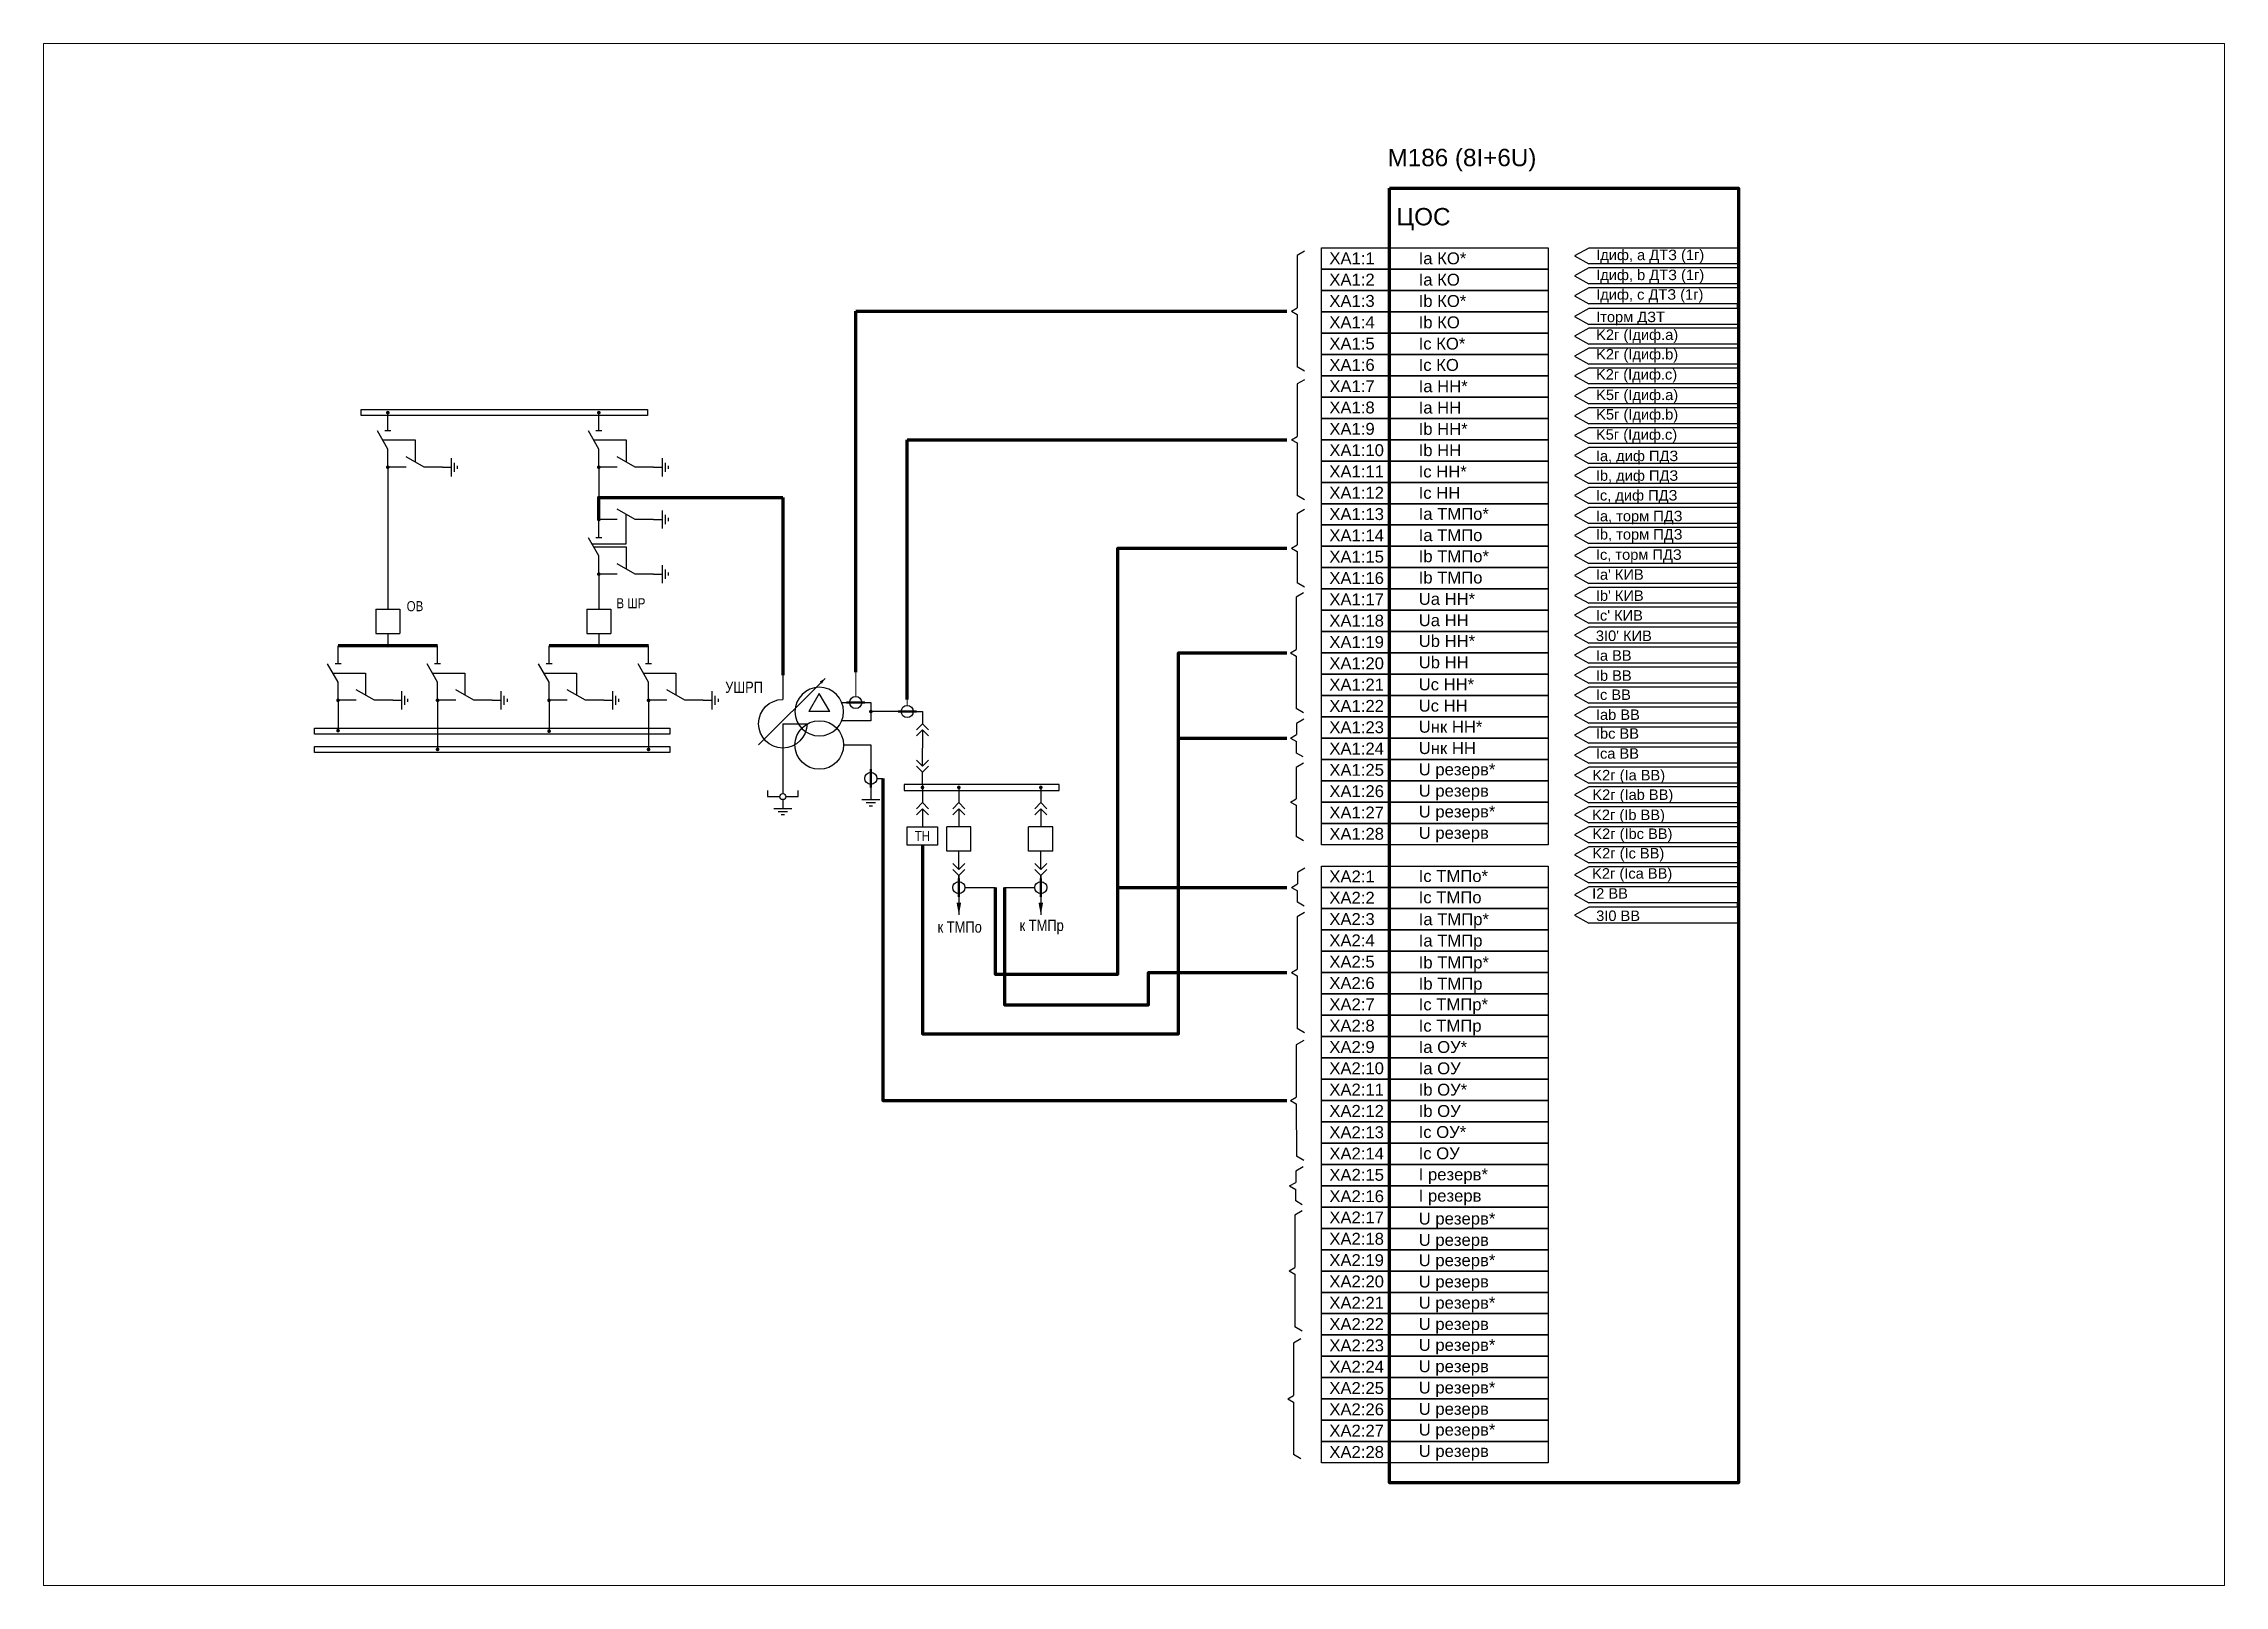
# Paper-space layout 'Лист13' of a CAD drawing. Header units: millimetres. Extents: x 30 to 267, y 21 to 189.
# The model-space entities are those that its viewports show. They can reach past a viewport. Long polylines and large blocks are cut down to what shows.
import ezdxf
from ezdxf.enums import TextEntityAlignment as Align

# ---------------------------------------------------------------- set-up
doc = ezdxf.new("R2010")
doc.units = ezdxf.units.MM
doc.linetypes.add('штриховая2', pattern=[9.525, 6.35, -3.175])
doc.layers.add('Основная', color=7, linetype='Continuous')
doc.layers.add('Тонкая', color=7, linetype='Continuous', lineweight=5)
doc.styles.add('Narrow', font='ARIALN.TTF')
doc.styles.get("Standard").update_dxf_attribs({"font": 'arial.ttf'})
doc.styles.add('Вывод', font='tahoma.ttf', dxfattribs={"height": 2.5})
doc.styles.add('Компонент', font='ARIALN.TTF', dxfattribs={"height": 3.5})

# ---------------------------------------------------------------- blocks, each defined once
blk = doc.blocks.new('*U19')
at = {"layer": 'Основная'}
for p, q in [((0, 0), (-8, 0)), ((-8, -8), (-8, 0)), ((0, -8), (0, 0)), ((0, -8), (-8, -8))]:
    blk.add_line(p, q, dxfattribs=at)
at = {"layer": 'Основная', "style": 'Компонент'}
blk.add_attdef('ОУ', text='', height=3.5, dxfattribs=at).set_placement((-15, -3), align=Align.MIDDLE_CENTER)
blk = doc.blocks.new('*U108')
at = {"color": 0}
blk.add_line((0, 0), (6, 3.43), dxfattribs=at)
blk = doc.blocks.new('*U16')
at = {"layer": 'Основная', "color": 0}
for p, q in [((-3, 0), (-9, 0)), ((9, 0), (3, 0))]:
    blk.add_line(p, q, dxfattribs=at)
at = {"layer": 'Основная', "ltscale": 0.25, "xscale": -1}
blk.add_blockref('*U108', (3, 0), dxfattribs=at)
at = {"layer": 'Основная'}
for tag, height, style, p in [('ОУ', 3.5, 'Компонент', (-25, 0)), ('В1', 2.5, 'Вывод', (-7, -2)), ('В2', 2.5, 'Вывод', (7, -2))]:
    blk.add_attdef(tag, text='', height=height, dxfattribs=dict(at, style=style)).set_placement(p, align=Align.MIDDLE_CENTER)
blk = doc.blocks.new('*U17')
at = {"layer": 'Основная'}
for p, q in [((-3, 0), (0, 0)), ((0, -3), (0, 3)), ((1, -1.5), (1, 1.5)), ((2, -0.5), (2, 0.5))]:
    blk.add_line(p, q, dxfattribs=at)
blk = doc.blocks.new('*U6')
at = {"layer": 'Основная', "color": 0}
blk.add_line((0, -1), (0, 1), dxfattribs=at)
blk = doc.blocks.new('*U15')
at = {"layer": 'Основная', "color": 0}
for p, q in [((0, 3), (0, 9)), ((0, -9), (0, -3))]:
    blk.add_line(p, q, dxfattribs=at)
at = {"ltscale": 0.25, "rotation": 89.99999999999999}
blk.add_blockref('*U6', (0, 3), dxfattribs=at)
at = {"layer": 'Основная', "ltscale": 0.25, "rotation": 89.99999999999999}
blk.add_blockref('*U108', (0, -3), dxfattribs=at)
at = {"layer": 'Основная'}
for tag, height, style, p in [('В1', 2.5, 'Вывод', (2, 7)), ('ОУ', 3.5, 'Компонент', (-12, 0)), ('В2', 2.5, 'Вывод', (2, -7))]:
    blk.add_attdef(tag, text='', height=height, dxfattribs=dict(at, style=style)).set_placement(p, align=Align.MIDDLE_CENTER)
blk = doc.blocks.new('*U60')
at = {"ltscale": 0.25, "const_width": 0.6}
blk.add_lwpolyline([(0, 0.3, 1), (0, -0.3, 1)], format="xyb", close=True, dxfattribs=at)
at = {"layer": 'Основная', "color": 0}
for p, q in [((0, 0), (0, -2)), ((0, -2), (0, -8)), ((0, -8), (0, -10))]:
    blk.add_line(p, q, dxfattribs=at)
blk = doc.blocks.new('*U100')
at = {"ltscale": 0.25, "const_width": 0.6}
blk.add_lwpolyline([(0, 0.3, 1), (0, -0.3, 1)], format="xyb", close=True, dxfattribs=at)
at = {"layer": 'Основная', "color": 0}
for p, q in [((0, 0), (0, -2)), ((0, -2), (0, -14.15)), ((0, -14.15), (0, -16.15))]:
    blk.add_line(p, q, dxfattribs=at)
blk = doc.blocks.new('*U101')
at = {"ltscale": 0.25, "const_width": 0.6}
blk.add_lwpolyline([(0, 0.3, 1), (0, -0.3, 1)], format="xyb", close=True, dxfattribs=at)
at = {"layer": 'Основная', "color": 0}
for p, q in [((0, 0), (0, -2)), ((0, -2), (0, -14.15)), ((0, -14.15), (0, -16.15))]:
    blk.add_line(p, q, dxfattribs=at)
blk = doc.blocks.new('*U36')
at = {"layer": 'Основная'}
for p, q in [((3, 0), (-3, 0)), ((0, 3), (0, 0)), ((1.5, -1), (-1.5, -1)), ((0.5, -2), (-0.5, -2))]:
    blk.add_line(p, q, dxfattribs=at)
blk = doc.blocks.new('*U117')
at = {"ltscale": 0.35}
for q in [(-8, 0), (0, -8)]:
    blk.add_line((0, 0), q, dxfattribs=at)
blk.add_arc((0, 0), 8, 180, 90, dxfattribs=at)
at = {"layer": 'Основная', "style": 'Компонент'}
blk.add_attdef('ОУ', text='', height=3.5, dxfattribs=at).set_placement((-17, 0), align=Align.MIDDLE_CENTER)
blk = doc.blocks.new('*U116')
at = {"ltscale": 0.25}
for p, q in [((-3.46, 0), (0, 6)), ((-3.46, 0), (3.46, 0)), ((0, 6), (3.46, 0))]:
    blk.add_line(p, q, dxfattribs=at)
blk.add_circle((0, 0), 8, dxfattribs=at)
at = {"layer": 'Основная', "style": 'Компонент'}
blk.add_attdef('ОУ', text='', height=3.5, dxfattribs=at).set_placement((-17, 0), align=Align.MIDDLE_CENTER)
blk = doc.blocks.new('*U49')
at = {"layer": 'Основная'}
for p, q in [((-3, 0), (3, 0)), ((0, 3), (0, 0)), ((-1.5, -1), (1.5, -1)), ((-0.5, -2), (0.5, -2))]:
    blk.add_line(p, q, dxfattribs=at)
blk = doc.blocks.new('*U81')
at = {"ltscale": 0.25}
blk.add_circle((0, 0), 2, dxfattribs=at)
at = {"layer": 'Основная', "color": 0, "lineweight": 50}
blk.add_line((0, -3), (0, 3), dxfattribs=at)
at = {"layer": 'Основная', "style": 'Компонент'}
blk.add_attdef('ОУ', text='', height=3.5, dxfattribs=at).set_placement((-6, 0), align=Align.MIDDLE_CENTER)
blk = doc.blocks.new('*U83')
at = {"ltscale": 0.25}
blk.add_circle((0, 0), 2, dxfattribs=at)
at = {"layer": 'Основная', "color": 0, "lineweight": 50}
blk.add_line((3, 0), (-3, 0), dxfattribs=at)
at = {"layer": 'Основная', "style": 'Компонент'}
blk.add_attdef('ОУ', text='', height=3.5, dxfattribs=at).set_placement((0, -6), align=Align.MIDDLE_CENTER)
blk = doc.blocks.new('*U119')
at = {"layer": 'Основная', "ltscale": 0.25}
for p, q in [((2, 2), (0, 0)), ((0, 0), (2, -2))]:
    blk.add_line(p, q, dxfattribs=at)
blk = doc.blocks.new('*U68')
at = {"color": 0}
for p, q in [((0, 6), (0, 2)), ((0, 0), (0, -6))]:
    blk.add_line(p, q, dxfattribs=at)
at = {"color": 0, "ltscale": 0.25, "xscale": -1, "rotation": 90}
for p in [(0, 2), (0, 0)]:
    blk.add_blockref('*U119', p, dxfattribs=at)
at = {"layer": 'Основная'}
for tag, height, style, p in [('ОУ2', 3.5, 'Компонент', (-5, 6)), ('В2', 2.5, 'Вывод', (3, 6)), ('ОУ1', 3.5, 'Компонент', (-5, -6)), ('В1', 2.5, 'Вывод', (3, -6))]:
    blk.add_attdef(tag, text='', height=height, dxfattribs=dict(at, style=style)).set_placement(p, align=Align.MIDDLE_CENTER)
blk = doc.blocks.new('*U69')
at = {"color": 0}
for p, q in [((0, 0), (0, 6)), ((0, -6), (0, -2))]:
    blk.add_line(p, q, dxfattribs=at)
at = {"color": 0, "ltscale": 0.25, "rotation": 89.99999999999999}
for p in [(0, 0), (0, -2)]:
    blk.add_blockref('*U119', p, dxfattribs=at)
at = {"layer": 'Основная'}
for tag, height, style, p in [('ОУ1', 3.5, 'Компонент', (-5, 6)), ('В1', 2.5, 'Вывод', (3, 6)), ('ОУ2', 3.5, 'Компонент', (-5, -6)), ('В2', 2.5, 'Вывод', (3, -6))]:
    blk.add_attdef(tag, text='', height=height, dxfattribs=dict(at, style=style)).set_placement(p, align=Align.MIDDLE_CENTER)

msp = doc.modelspace()

# ---------------------------------------------------------------- linework, layer by layer
for p, q in [((11651.29, 2517.99), (11648.85, 2516.59)), ((11648.85, 2516.59), (11648.85, 2499.31)), ((11745.02, 2519.01), (11740.24, 2516.38)), ((11740.24, 2516.38), (11745.02, 2513.75)), ((11794.33, 2519.01), (11745.02, 2519.01)), ((11794.33, 2519.01), (11794.33, 2513.75)), ((11745.02, 2512.43), (11740.24, 2509.8)), ((11740.24, 2509.8), (11745.02, 2507.17)), ((11794.33, 2513.75), (11745.02, 2513.75)), ((11794.33, 2512.43), (11745.02, 2512.43)), ((11794.33, 2512.43), (11794.33, 2507.17)), ((11745.02, 2505.85), (11740.24, 2503.22)), ((11740.24, 2503.22), (11745.02, 2500.59)), ((11794.33, 2507.17), (11745.02, 2507.17)), ((11794.33, 2505.85), (11745.02, 2505.85)), ((11794.33, 2500.59), (11745.02, 2500.59)), ((11794.33, 2505.85), (11794.33, 2500.59)), ((11646.97, 2498.21), (11648.85, 2499.31)), ((11646.97, 2498.21), (11648.85, 2497.14)), ((11648.85, 2497.14), (11648.86, 2479.83)), ((11745.02, 2499.12), (11740.24, 2496.49)), ((11740.24, 2496.49), (11745.02, 2493.86)), ((11794.33, 2499.12), (11745.02, 2499.12)), ((11794.33, 2493.86), (11745.02, 2493.86)), ((11794.33, 2499.12), (11794.33, 2493.86)), ((11745.02, 2492.62), (11740.24, 2489.99)), ((11740.24, 2489.99), (11745.02, 2487.36)), ((11794.33, 2492.62), (11745.02, 2492.62)), ((11794.33, 2487.36), (11745.02, 2487.36)), ((11794.33, 2492.62), (11794.33, 2487.36)), ((11651.29, 2478.41), (11648.86, 2479.83)), ((11745.02, 2486.05), (11740.24, 2483.41)), ((11740.24, 2483.41), (11745.02, 2480.78)), ((11745.02, 2479.47), (11740.24, 2476.84)), ((11794.33, 2486.05), (11745.02, 2486.05)), ((11794.33, 2480.78), (11745.02, 2480.78)), ((11794.33, 2479.47), (11745.02, 2479.47)), ((11794.33, 2486.05), (11794.33, 2480.78)), ((11794.33, 2479.47), (11794.33, 2474.21)), ((11651.29, 2475.62), (11648.85, 2474.22)), ((11648.85, 2474.22), (11648.85, 2456.94)), ((11740.24, 2476.84), (11745.02, 2474.21)), ((11745.02, 2472.97), (11740.24, 2470.34)), ((11794.33, 2474.21), (11745.02, 2474.21)), ((11794.33, 2472.97), (11745.02, 2472.97)), ((11794.33, 2472.97), (11794.33, 2467.71)), ((11740.24, 2470.34), (11745.02, 2467.71)), ((11745.02, 2466.39), (11740.24, 2463.76)), ((11794.33, 2467.71), (11745.02, 2467.71)), ((11794.33, 2466.39), (11745.02, 2466.39)), ((11794.33, 2466.39), (11794.33, 2461.13)), ((11740.24, 2463.76), (11745.02, 2461.13)), ((11745.02, 2459.81), (11740.24, 2457.18)), ((11794.33, 2461.13), (11745.02, 2461.13)), ((11794.33, 2459.81), (11745.02, 2459.81)), ((11794.33, 2459.81), (11794.33, 2454.55)), ((11646.97, 2455.84), (11648.85, 2456.94)), ((11646.97, 2455.84), (11648.85, 2454.77)), ((11648.85, 2454.77), (11648.86, 2437.46)), ((11740.24, 2457.18), (11745.02, 2454.55)), ((11745.02, 2453.24), (11740.24, 2450.61)), ((11740.24, 2450.61), (11745.02, 2447.98)), ((11794.33, 2454.55), (11745.02, 2454.55)), ((11794.33, 2453.24), (11745.02, 2453.24)), ((11794.33, 2453.24), (11794.33, 2447.98)), ((11745.02, 2446.66), (11740.24, 2444.03)), ((11740.24, 2444.03), (11745.02, 2441.4)), ((11794.33, 2447.98), (11745.02, 2447.98)), ((11794.33, 2446.66), (11745.02, 2446.66)), ((11794.33, 2446.66), (11794.33, 2441.4)), ((11651.29, 2436.04), (11648.86, 2437.46)), ((11745.02, 2440.08), (11740.24, 2437.45)), ((11740.24, 2437.45), (11745.02, 2434.82)), ((11794.33, 2441.4), (11745.02, 2441.4)), ((11794.33, 2440.08), (11745.02, 2440.08)), ((11794.33, 2440.08), (11794.33, 2434.82)), ((11651.29, 2432.85), (11648.85, 2431.46)), ((11648.85, 2431.46), (11648.85, 2421.17)), ((11745.02, 2433.51), (11740.24, 2430.88)), ((11740.24, 2430.88), (11745.02, 2428.24)), ((11794.33, 2434.82), (11745.02, 2434.82)), ((11794.33, 2433.51), (11745.02, 2433.51)), ((11794.33, 2433.51), (11794.33, 2428.24)), ((11745.02, 2426.93), (11740.24, 2424.3)), ((11740.24, 2424.3), (11745.02, 2421.67)), ((11794.33, 2428.24), (11745.02, 2428.24)), ((11794.33, 2426.93), (11745.02, 2426.93)), ((11794.33, 2421.67), (11745.02, 2421.67)), ((11794.33, 2426.93), (11794.33, 2421.67)), ((11646.97, 2420.06), (11648.85, 2421.17)), ((11646.97, 2420.06), (11648.85, 2419)), ((11648.85, 2419), (11648.86, 2408.7)), ((11745.02, 2420.35), (11740.24, 2417.72)), ((11740.24, 2417.72), (11745.02, 2415.09)), ((11794.33, 2420.35), (11745.02, 2420.35)), ((11794.33, 2415.09), (11745.02, 2415.09)), ((11794.33, 2420.35), (11794.33, 2415.09)), ((11651.29, 2407.28), (11648.86, 2408.7)), ((11745.02, 2413.77), (11740.24, 2411.14)), ((11740.24, 2411.14), (11745.02, 2408.51)), ((11745.02, 2407.2), (11740.24, 2404.57)), ((11794.33, 2413.77), (11745.02, 2413.77)), ((11794.33, 2408.51), (11745.02, 2408.51)), ((11794.33, 2407.2), (11745.02, 2407.2)), ((11794.33, 2413.77), (11794.33, 2408.51)), ((11794.33, 2407.2), (11794.33, 2401.94)), ((11651, 2405.4), (11648.55, 2404.01)), ((11648.55, 2404.01), (11648.56, 2386.73)), ((11740.24, 2404.57), (11745.02, 2401.94)), ((11745.02, 2400.62), (11740.24, 2397.99)), ((11794.33, 2401.94), (11745.02, 2401.94)), ((11794.33, 2400.62), (11745.02, 2400.62)), ((11794.33, 2400.62), (11794.33, 2395.36)), ((11740.24, 2397.99), (11745.02, 2395.36)), ((11745.02, 2394.04), (11740.24, 2391.41)), ((11794.33, 2395.36), (11745.02, 2395.36)), ((11794.33, 2394.04), (11745.02, 2394.04)), ((11794.33, 2394.04), (11794.33, 2388.78)), ((11646.68, 2385.63), (11648.56, 2386.73)), ((11646.68, 2385.63), (11648.56, 2384.56)), ((11740.24, 2391.41), (11745.02, 2388.78)), ((11745.02, 2387.47), (11740.24, 2384.84)), ((11794.33, 2388.78), (11745.02, 2388.78)), ((11794.33, 2387.47), (11745.02, 2387.47)), ((11794.33, 2387.47), (11794.33, 2382.2)), ((11648.56, 2384.56), (11648.56, 2367.24)), ((11740.24, 2384.84), (11745.02, 2382.2)), ((11745.02, 2380.89), (11740.24, 2378.26)), ((11794.33, 2382.2), (11745.02, 2382.2)), ((11794.33, 2380.89), (11745.02, 2380.89)), ((11794.33, 2380.89), (11794.33, 2375.63)), ((11740.24, 2378.26), (11745.02, 2375.63)), ((11745.02, 2374.31), (11740.24, 2371.68)), ((11740.24, 2371.68), (11745.02, 2369.05)), ((11794.33, 2375.63), (11745.02, 2375.63)), ((11794.33, 2374.31), (11745.02, 2374.31)), ((11794.33, 2374.31), (11794.33, 2369.05)), ((11651, 2365.82), (11648.56, 2367.24)), ((11745.02, 2367.73), (11740.24, 2365.1)), ((11740.24, 2365.1), (11745.02, 2362.47)), ((11794.33, 2369.05), (11745.02, 2369.05)), ((11794.33, 2367.73), (11745.02, 2367.73)), ((11794.33, 2367.73), (11794.33, 2362.47)), ((11646.68, 2357.52), (11648.68, 2358.69)), ((11646.68, 2357.52), (11648.68, 2356.37)), ((11651.11, 2363.82), (11648.68, 2362.4)), ((11648.68, 2362.4), (11648.68, 2358.69)), ((11745.02, 2361.16), (11740.24, 2358.53)), ((11740.24, 2358.53), (11745.02, 2355.9)), ((11794.33, 2362.47), (11745.02, 2362.47)), ((11794.33, 2361.16), (11745.02, 2361.16)), ((11794.33, 2361.16), (11794.33, 2355.9)), ((11648.68, 2352.61), (11648.68, 2356.37)), ((11650.85, 2351.34), (11648.68, 2352.61)), ((11745.02, 2354.58), (11740.24, 2351.95)), ((11740.24, 2351.95), (11745.02, 2349.32)), ((11794.33, 2355.9), (11745.02, 2355.9)), ((11794.33, 2354.58), (11745.02, 2354.58)), ((11794.33, 2354.58), (11794.33, 2349.32)), ((11510.4, 2344.27), (11512.4, 2344.27)), ((11651, 2349.24), (11648.55, 2347.85)), ((11648.55, 2347.85), (11648.56, 2337.55)), ((11745.02, 2348), (11740.24, 2345.37)), ((11740.24, 2345.37), (11745.02, 2342.74)), ((11794.33, 2349.32), (11745.02, 2349.32)), ((11794.33, 2348), (11745.02, 2348)), ((11794.33, 2342.74), (11745.02, 2342.74)), ((11794.33, 2348), (11794.33, 2342.74)), ((11646.68, 2336.45), (11648.56, 2337.55)), ((11646.68, 2336.45), (11648.56, 2335.39)), ((11648.56, 2335.39), (11648.56, 2325.09)), ((11745.02, 2341.43), (11740.24, 2338.8)), ((11740.24, 2338.8), (11745.02, 2336.16)), ((11794.33, 2341.43), (11745.02, 2341.43)), ((11794.33, 2336.16), (11745.02, 2336.16)), ((11794.33, 2341.43), (11794.33, 2336.16)), ((11745.02, 2334.85), (11740.24, 2332.22)), ((11740.24, 2332.22), (11745.02, 2329.59)), ((11745.02, 2328.27), (11740.24, 2325.64)), ((11794.33, 2334.85), (11745.02, 2334.85)), ((11794.33, 2329.59), (11745.02, 2329.59)), ((11794.33, 2328.27), (11745.02, 2328.27)), ((11794.33, 2334.85), (11794.33, 2329.59)), ((11794.33, 2328.27), (11794.33, 2323.01)), ((11651, 2323.67), (11648.56, 2325.09)), ((11740.24, 2325.64), (11745.02, 2323.01)), ((11745.02, 2321.7), (11740.24, 2319.06)), ((11794.33, 2323.01), (11745.02, 2323.01)), ((11794.33, 2321.7), (11745.02, 2321.7)), ((11794.33, 2321.7), (11794.33, 2316.43)), ((11651.41, 2314.66), (11648.97, 2313.24)), ((11740.24, 2319.06), (11745.02, 2316.43)), ((11745.02, 2315.12), (11740.24, 2312.49)), ((11794.33, 2316.43), (11745.02, 2316.43)), ((11794.33, 2315.12), (11745.02, 2315.12)), ((11794.33, 2315.12), (11794.33, 2309.86)), ((11539.4, 2308.27), (11549.4, 2308.27)), ((11552.4, 2308.27), (11562.4, 2308.27)), ((11646.97, 2308.36), (11648.97, 2309.53)), ((11646.97, 2308.36), (11648.97, 2307.21)), ((11648.97, 2313.24), (11648.97, 2309.53)), ((11648.97, 2303.45), (11648.97, 2307.21)), ((11740.24, 2312.49), (11745.02, 2309.86)), ((11745.02, 2308.54), (11740.24, 2305.91)), ((11794.33, 2309.86), (11745.02, 2309.86)), ((11794.33, 2308.54), (11745.02, 2308.54)), ((11794.33, 2308.54), (11794.33, 2303.28)), ((11651.29, 2300.06), (11648.85, 2298.67)), ((11651.15, 2302.18), (11648.97, 2303.45)), ((11740.24, 2305.91), (11745.02, 2303.28)), ((11745.02, 2301.81), (11740.24, 2299.18)), ((11794.33, 2303.28), (11745.02, 2303.28)), ((11794.33, 2301.81), (11745.02, 2301.81)), ((11794.33, 2301.81), (11794.33, 2296.55)), ((11648.85, 2298.67), (11648.85, 2281.38)), ((11740.24, 2299.18), (11745.02, 2296.55)), ((11794.33, 2296.55), (11745.02, 2296.55)), ((11646.97, 2280.28), (11648.85, 2281.38)), ((11646.97, 2280.28), (11648.85, 2279.22)), ((11648.85, 2279.22), (11648.86, 2261.9)), ((11651.03, 2257.93), (11648.58, 2256.53)), ((11648.58, 2256.53), (11648.59, 2239.25)), ((11651.29, 2260.48), (11648.86, 2261.9)), ((11646.71, 2238.15), (11648.59, 2239.25)), ((11646.71, 2238.15), (11648.59, 2237.08)), ((11648.59, 2237.08), (11648.6, 2219.76)), ((11650.81, 2216.28), (11648.38, 2214.86)), ((11648.38, 2214.86), (11648.38, 2211.15)), ((11651.03, 2218.34), (11648.6, 2219.76)), ((11646.38, 2209.98), (11648.38, 2211.15)), ((11646.38, 2209.98), (11648.38, 2208.83)), ((11648.38, 2205.07), (11648.38, 2208.83)), ((11650.54, 2201.74), (11648.09, 2200.35)), ((11648.09, 2200.35), (11648.1, 2183.07)), ((11650.55, 2203.8), (11648.38, 2205.07)), ((11646.22, 2181.97), (11648.1, 2183.07)), ((11646.22, 2181.97), (11648.1, 2180.9)), ((11648.1, 2180.9), (11648.11, 2163.58)), ((11650.54, 2162.16), (11648.11, 2163.58)), ((11650.07, 2159.61), (11647.63, 2158.21)), ((11647.63, 2158.21), (11647.63, 2140.93)), ((11645.75, 2139.83), (11647.63, 2140.93)), ((11645.75, 2139.83), (11647.63, 2138.76)), ((11647.63, 2138.76), (11647.64, 2121.45)), ((11650.07, 2120.02), (11647.64, 2121.45))]:
    msp.add_line(p, q)
at = {"lineweight": 100}
for p, q in [((11794.33, 2499.12), (11794.33, 2500.59)), ((11503.4, 2379.27), (11503.4, 2498.21)), ((11503.4, 2498.21), (11645.47, 2498.21)), ((11520.4, 2370.27), (11520.4, 2455.84)), ((11520.4, 2455.84), (11645.47, 2455.84)), ((11418.77, 2429.56), (11418.77, 2436.77)), ((11418.77, 2436.77), (11479.4, 2436.77)), ((11479.4, 2436.77), (11479.4, 2378.27)), ((11349.25, 2387.98), (11332.86, 2387.98)), ((11365.64, 2387.98), (11349.25, 2387.98)), ((11418.77, 2387.98), (11402.38, 2387.98)), ((11435.16, 2387.98), (11418.77, 2387.98)), ((11589.82, 2308.36), (11645.47, 2308.36)), ((11794.33, 2301.81), (11794.33, 2303.28))]:
    msp.add_line(p, q, dxfattribs=at)
msp.add_lwpolyline([(11679.29, 2538.67), (11794.33, 2538.67), (11794.33, 2112.17), (11679.29, 2112.17)], close=True, dxfattribs=at)
for points in [[(11656.9, 2519.05), (11731.53, 2519.05), (11731.53, 2512.02), (11656.9, 2512.02)], [(11656.9, 2512.02), (11731.53, 2512.02), (11731.53, 2505), (11656.9, 2505)], [(11656.9, 2505), (11731.53, 2505), (11731.53, 2497.98), (11656.9, 2497.98)], [(11656.9, 2497.98), (11731.53, 2497.98), (11731.53, 2490.95), (11656.9, 2490.95)], [(11656.9, 2490.95), (11731.53, 2490.95), (11731.53, 2483.93), (11656.9, 2483.93)], [(11656.9, 2483.93), (11731.53, 2483.93), (11731.53, 2476.91), (11656.9, 2476.91)], [(11656.9, 2476.91), (11731.53, 2476.91), (11731.53, 2469.89), (11656.9, 2469.89)], [(11656.9, 2469.89), (11731.53, 2469.89), (11731.53, 2462.86), (11656.9, 2462.86)], [(11656.9, 2462.86), (11731.53, 2462.86), (11731.53, 2455.84), (11656.9, 2455.84)], [(11656.9, 2455.84), (11731.53, 2455.84), (11731.53, 2448.82), (11656.9, 2448.82)], [(11656.9, 2448.82), (11731.53, 2448.82), (11731.53, 2441.8), (11656.9, 2441.8)], [(11656.9, 2441.8), (11731.53, 2441.8), (11731.53, 2434.77), (11656.9, 2434.77)], [(11656.9, 2434.77), (11731.53, 2434.77), (11731.53, 2427.75), (11656.9, 2427.75)], [(11656.9, 2427.75), (11731.53, 2427.75), (11731.53, 2420.73), (11656.9, 2420.73)], [(11656.9, 2420.73), (11731.53, 2420.73), (11731.53, 2413.7), (11656.9, 2413.7)], [(11656.9, 2413.7), (11731.53, 2413.7), (11731.53, 2406.68), (11656.9, 2406.68)], [(11656.9, 2406.68), (11731.53, 2406.68), (11731.53, 2399.66), (11656.9, 2399.66)], [(11656.9, 2399.66), (11731.53, 2399.66), (11731.53, 2392.64), (11656.9, 2392.64)], [(11656.9, 2392.64), (11731.53, 2392.64), (11731.53, 2385.61), (11656.9, 2385.61)], [(11656.9, 2385.61), (11731.53, 2385.61), (11731.53, 2378.59), (11656.9, 2378.59)], [(11656.9, 2378.59), (11731.53, 2378.59), (11731.53, 2371.57), (11656.9, 2371.57)], [(11656.9, 2371.57), (11731.53, 2371.57), (11731.53, 2364.54), (11656.9, 2364.54)], [(11656.9, 2364.54), (11731.53, 2364.54), (11731.53, 2357.52), (11656.9, 2357.52)], [(11656.9, 2357.52), (11731.53, 2357.52), (11731.53, 2350.5), (11656.9, 2350.5)], [(11656.9, 2350.5), (11731.53, 2350.5), (11731.53, 2343.48), (11656.9, 2343.48)], [(11656.9, 2343.48), (11731.53, 2343.48), (11731.53, 2336.45), (11656.9, 2336.45)], [(11656.9, 2336.45), (11731.53, 2336.45), (11731.53, 2329.43), (11656.9, 2329.43)], [(11656.9, 2329.43), (11731.53, 2329.43), (11731.53, 2322.41), (11656.9, 2322.41)], [(11656.9, 2315.39), (11731.53, 2315.39), (11731.53, 2308.36), (11656.9, 2308.36)], [(11656.9, 2308.36), (11731.53, 2308.36), (11731.53, 2301.34), (11656.9, 2301.34)], [(11656.9, 2301.34), (11731.53, 2301.34), (11731.53, 2294.32), (11656.9, 2294.32)], [(11656.9, 2294.32), (11731.53, 2294.32), (11731.53, 2287.29), (11656.9, 2287.29)], [(11656.9, 2287.29), (11731.53, 2287.29), (11731.53, 2280.27), (11656.9, 2280.27)], [(11656.9, 2280.27), (11731.53, 2280.27), (11731.53, 2273.25), (11656.9, 2273.25)], [(11656.9, 2273.25), (11731.53, 2273.25), (11731.53, 2266.23), (11656.9, 2266.23)], [(11656.9, 2266.23), (11731.53, 2266.23), (11731.53, 2259.2), (11656.9, 2259.2)], [(11656.9, 2259.2), (11731.53, 2259.2), (11731.53, 2252.18), (11656.9, 2252.18)], [(11656.9, 2252.18), (11731.53, 2252.18), (11731.53, 2245.16), (11656.9, 2245.16)], [(11656.9, 2245.16), (11731.53, 2245.16), (11731.53, 2238.13), (11656.9, 2238.13)], [(11656.9, 2238.13), (11731.53, 2238.13), (11731.53, 2231.11), (11656.9, 2231.11)], [(11656.9, 2231.11), (11731.53, 2231.11), (11731.53, 2224.09), (11656.9, 2224.09)], [(11656.9, 2224.09), (11731.53, 2224.09), (11731.53, 2217.07), (11656.9, 2217.07)], [(11656.9, 2217.07), (11731.53, 2217.07), (11731.53, 2210.04), (11656.9, 2210.04)], [(11656.9, 2210.04), (11731.53, 2210.04), (11731.53, 2203.02), (11656.9, 2203.02)], [(11656.9, 2203.02), (11731.53, 2203.02), (11731.53, 2196), (11656.9, 2196)], [(11656.9, 2196), (11731.53, 2196), (11731.53, 2188.98), (11656.9, 2188.98)], [(11656.9, 2188.98), (11731.53, 2188.98), (11731.53, 2181.95), (11656.9, 2181.95)], [(11656.9, 2181.95), (11731.53, 2181.95), (11731.53, 2174.93), (11656.9, 2174.93)], [(11656.9, 2174.93), (11731.53, 2174.93), (11731.53, 2167.91), (11656.9, 2167.91)], [(11656.9, 2167.91), (11731.53, 2167.91), (11731.53, 2160.88), (11656.9, 2160.88)], [(11656.9, 2160.88), (11731.53, 2160.88), (11731.53, 2153.86), (11656.9, 2153.86)], [(11656.9, 2153.86), (11731.53, 2153.86), (11731.53, 2146.84), (11656.9, 2146.84)], [(11656.9, 2146.84), (11731.53, 2146.84), (11731.53, 2139.82), (11656.9, 2139.82)], [(11656.9, 2139.82), (11731.53, 2139.82), (11731.53, 2132.79), (11656.9, 2132.79)], [(11656.9, 2132.79), (11731.53, 2132.79), (11731.53, 2125.77), (11656.9, 2125.77)], [(11656.9, 2125.77), (11731.53, 2125.77), (11731.53, 2118.75), (11656.9, 2118.75)]]:
    msp.add_lwpolyline(points, close=True)
at = {"ltscale": 0.25, "const_width": 0.6}
for points in [[(11418.47, 2429.56, 1), (11419.07, 2429.56, 1)], [(11418.47, 2411.56, 1), (11419.07, 2411.56, 1)]]:
    msp.add_lwpolyline(points, format="xyb", close=True, dxfattribs=at)
at = {"lineweight": 100}
for points in [[(11549.4, 2308.27), (11549.4, 2279.8), (11589.82, 2279.8), (11589.82, 2420.06), (11645.47, 2420.06)], [(11525.4, 2322.27), (11525.4, 2260.09), (11609.78, 2260.09), (11609.78, 2385.63), (11645.47, 2385.63)], [(11609.78, 2357.52), (11645.47, 2357.52)], [(11512.4, 2344.27), (11512.4, 2238.15), (11645.47, 2238.15)], [(11552.4, 2308.27), (11552.4, 2269.7), (11599.92, 2269.7), (11599.92, 2280.28), (11645.47, 2280.28)]]:
    msp.add_lwpolyline(points, dxfattribs=at)
at = {"layer": 'Основная'}
for p, q in [((11349.25, 2463.77), (11349.25, 2464.77)), ((11418.77, 2463.77), (11418.77, 2464.77)), ((11349.25, 2436.77), (11349.25, 2399.98)), ((11418.77, 2411.56), (11418.77, 2399.98)), ((11349.25, 2391.98), (11349.25, 2387.98)), ((11418.77, 2391.98), (11418.77, 2387.98)), ((11479.4, 2378.27), (11479.4, 2370.27)), ((11499.4, 2355.27), (11508.4, 2355.27)), ((11508.4, 2355.27), (11508.4, 2337.27)), ((11525.4, 2342.27), (11525.4, 2340.27)), ((11537.4, 2341.27), (11537.4, 2340.27)), ((11564.4, 2341.27), (11564.4, 2340.27))]:
    msp.add_line(p, q, dxfattribs=at)
for points in [[(11340.49, 2465.77), (11434.77, 2465.77), (11434.77, 2463.77), (11340.49, 2463.77)], [(11325.14, 2360.82), (11442.13, 2360.82), (11442.13, 2358.82), (11325.14, 2358.82)], [(11325.14, 2354.82), (11442.13, 2354.82), (11442.13, 2352.82), (11325.14, 2352.82)], [(11519.4, 2340.27), (11570.4, 2340.27), (11570.4, 2342.27), (11519.4, 2342.27)], [(11520.4, 2328.27), (11530.4, 2328.27), (11530.4, 2322.27), (11520.4, 2322.27)]]:
    msp.add_lwpolyline(points, close=True, dxfattribs=at)
at = {"layer": 'Основная', "ltscale": 0.25, "const_width": 0.6}
for points in [[(11348.95, 2464.77, 1), (11349.55, 2464.77, 1)], [(11418.47, 2464.77, 1), (11419.07, 2464.77, 1)], [(11419.07, 2436.77, 1), (11418.47, 2436.77, 1)], [(11349.55, 2387.98, 1), (11348.95, 2387.98, 1)], [(11419.07, 2387.98, 1), (11418.47, 2387.98, 1)], [(11508.1, 2366.27, 1), (11508.7, 2366.27, 1)], [(11332.56, 2359.98, 1), (11333.16, 2359.98, 1)], [(11332.56, 2359.98, 1), (11333.16, 2359.98, 1)], [(11402.08, 2359.82, 1), (11402.68, 2359.82, 1)], [(11609.48, 2357.52, 1), (11610.08, 2357.52, 1)], [(11365.34, 2353.82, 1), (11365.94, 2353.82, 1)], [(11365.34, 2353.82, 1), (11365.94, 2353.82, 1)], [(11365.34, 2353.82, 1), (11365.94, 2353.82, 1)], [(11365.34, 2353.82, 1), (11365.94, 2353.82, 1)], [(11434.86, 2353.82, 1), (11435.46, 2353.82, 1)], [(11525.1, 2341.27, 1), (11525.7, 2341.27, 1)], [(11537.1, 2341.27, 1), (11537.7, 2341.27, 1)], [(11564.1, 2341.27, 1), (11564.7, 2341.27, 1)], [(11589.52, 2308.36, 1), (11590.12, 2308.36, 1)]]:
    msp.add_lwpolyline(points, format="xyb", close=True, dxfattribs=at)
at = {"layer": 'Основная', "linetype": 'штриховая2', "ltscale": 0.5}
for points in [[(11347.54, 2455.77), (11358.25, 2455.77), (11358.25, 2448.49)], [(11417.05, 2455.77), (11427.77, 2455.77), (11427.77, 2448.49)], [(11416.48, 2421.56), (11427.77, 2421.56), (11427.77, 2431.28)], [(11417.05, 2420.56), (11427.77, 2420.56), (11427.77, 2413.28)], [(11331.15, 2378.98), (11341.86, 2378.98), (11341.86, 2371.69)], [(11363.92, 2378.98), (11374.64, 2378.98), (11374.64, 2371.69)], [(11400.66, 2378.98), (11411.38, 2378.98), (11411.38, 2371.69)], [(11433.44, 2378.98), (11444.16, 2378.98), (11444.16, 2371.69)]]:
    msp.add_lwpolyline(points, dxfattribs=at)
at = {"layer": 'Основная'}
for points in [[(11471.4, 2355.27), (11493.33, 2377.2)], [(11498.82, 2369.27), (11508.4, 2369.27), (11508.4, 2363.27), (11498.82, 2363.27)], [(11522.4, 2366.27), (11508.4, 2366.27)], [(11522.4, 2366.27), (11525.4, 2366.27), (11525.4, 2366.27)], [(11479.4, 2354.27), (11479.4, 2339.27)], [(11474.4, 2340.27), (11474.4, 2338.27), (11478.4, 2338.27)], [(11480.4, 2338.27), (11484.4, 2338.27), (11484.4, 2340.27)], [(11537.4, 2312.27), (11537.4, 2299.27)], [(11564.4, 2312.27), (11564.4, 2299.27)]]:
    msp.add_lwpolyline(points, dxfattribs=at)
msp.add_lwpolyline([(11493.33, 2377.2, 0, 1, 0), (11491.91, 2375.79, 0, 0, 0)], format="xyseb", dxfattribs=at)
for centre, radius in [((11491.4, 2355.27), 8), ((11479.4, 2338.27), 1)]:
    msp.add_circle(centre, radius, dxfattribs=at)
at = {"layer": 'Тонкая'}
for p, q in [((11503.4, 2371.27), (11503.4, 2379.27)), ((11520.4, 2368.27), (11520.4, 2370.27))]:
    msp.add_line(p, q, dxfattribs=at)
at = {"layer": 'Тонкая', "ltscale": 0.3}
for points in [[(11537.4, 2299.27, 0, 1.5, 0), (11537.4, 2303.27, 0, 0, 0)], [(11564.4, 2299.27, 0, 1.5, 0), (11564.4, 2303.27, 0, 0, 0)]]:
    msp.add_lwpolyline(points, format="xyseb", dxfattribs=at)

# ---------------------------------------------------------------- block references
at = {"layer": 'Основная', "ltscale": 0.25}
for name, p in [('*U15', (11349.25, 2455.77)), ('*U15', (11418.77, 2455.77)), ('*U60', (11349.25, 2446.77)), ('*U16', (11358.25, 2446.77)), ('*U17', (11370.25, 2446.77)), ('*U60', (11418.77, 2446.77)), ('*U16', (11427.77, 2446.77)), ('*U17', (11439.77, 2446.77)), ('*U15', (11418.77, 2420.56)), ('*U16', (11427.77, 2429.56)), ('*U17', (11439.77, 2429.56)), ('*U16', (11427.77, 2411.56)), ('*U17', (11439.77, 2411.56)), ('*U15', (11332.86, 2378.98)), ('*U15', (11365.64, 2378.98)), ('*U15', (11402.38, 2378.98)), ('*U15', (11435.16, 2378.98)), ('*U16', (11341.86, 2369.98)), ('*U17', (11353.86, 2369.98)), ('*U16', (11374.64, 2369.98)), ('*U17', (11386.64, 2369.98)), ('*U16', (11411.38, 2369.98)), ('*U17', (11423.38, 2369.98)), ('*U16', (11444.16, 2369.98)), ('*U17', (11456.16, 2369.98)), ('*U83', (11503.4, 2369.27)), ('*U60', (11332.86, 2369.98)), ('*U100', (11365.64, 2369.98)), ('*U60', (11402.38, 2369.98)), ('*U101', (11435.16, 2369.98)), ('*U83', (11520.4, 2366.27)), ('*U68', (11525.4, 2360.27)), ('*U69', (11525.4, 2348.27)), ('*U81', (11508.4, 2344.27)), ('*U36', (11479.4, 2334.27)), ('*U49', (11508.4, 2337.27)), ('*U68', (11525.4, 2334.27)), ('*U68', (11537.4, 2334.27)), ('*U68', (11564.4, 2334.27)), ('*U19', (11541.4, 2328.27)), ('*U19', (11568.4, 2328.27)), ('*U69', (11537.4, 2314.27)), ('*U69', (11564.4, 2314.27)), ('*U81', (11537.4, 2308.27)), ('*U81', (11564.4, 2308.27))]:
    msp.add_blockref(name, p, dxfattribs=at)
at = {"layer": 'Основная', "ltscale": 0.25, "rotation": 180}
for p in [(11345.25, 2391.98), (11414.77, 2391.98)]:
    msp.add_blockref('*U19', p, dxfattribs=at)
at = {"layer": 'Основная', "ltscale": 0.35, "xscale": -1}
for name, p in [('*U116', (11491.4, 2366.27)), ('*U117', (11479.4, 2362.27))]:
    msp.add_blockref(name, p, dxfattribs=at)

# ---------------------------------------------------------------- texts
for s, height, p in [('M186 (8I+6U)', 5.7136, (11678.67, 2545.97)), ('ЦОС', 5.714, (11681.52, 2526.48)), ('XA1:1', 3.926, (11659.47, 2513.65)), ('Ia КО*', 3.926, (11688.9, 2513.63)), ('Iдиф, a ДТЗ (1г)', 3.4502, (11747.38, 2515.02)), ('XA1:2', 3.926, (11659.47, 2506.63)), ('Ia КО', 3.926, (11688.9, 2506.61)), ('Iдиф, b ДТЗ (1г)', 3.4502, (11747.38, 2508.43)), ('XA1:3', 3.926, (11659.47, 2499.61)), ('Ib КО*', 3.926, (11688.9, 2499.59)), ('Iдиф, c ДТЗ (1г)', 3.4502, (11747.38, 2501.99)), ('XA1:4', 3.926, (11659.47, 2492.59)), ('Ib КО', 3.926, (11688.9, 2492.56)), ('Iторм ДЗТ', 3.45, (11747.38, 2494.59)), ('XA1:5', 3.926, (11659.47, 2485.56)), ('Ic КО*', 3.926, (11688.9, 2485.54)), ('K2г (Iдиф.a)', 3.4502, (11747.38, 2488.74)), ('XA1:6', 3.926, (11659.47, 2478.54)), ('Ic КО', 3.926, (11688.9, 2478.52)), ('K2г (Iдиф.c)', 3.4502, (11747.32, 2475.66)), ('K2г (Iдиф.b)', 3.4502, (11747.38, 2482.3)), ('XA1:7', 3.926, (11659.47, 2471.52)), ('Ia НН*', 3.926, (11688.9, 2471.5)), ('K5г (Iдиф.a)', 3.4502, (11747.38, 2468.91)), ('XA1:8', 3.926, (11659.47, 2464.5)), ('Ia НН', 3.926, (11688.9, 2464.47)), ('K5г (Iдиф.b)', 3.4502, (11747.38, 2462.47)), ('XA1:9', 3.926, (11659.47, 2457.47)), ('Ib НН*', 3.926, (11688.9, 2457.45)), ('K5г (Iдиф.c)', 3.4502, (11747.32, 2455.84)), ('XA1:10', 3.926, (11659.47, 2450.45)), ('Ib НН', 3.926, (11688.9, 2450.43)), ('Ia, диф ПДЗ', 3.4502, (11747.28, 2448.79)), ('XA1:11', 3.926, (11659.47, 2443.43)), ('Ic НН*', 3.926, (11688.9, 2443.4)), ('Ib, диф ПДЗ', 3.4502, (11747.28, 2442.31)), ('XA1:12', 3.926, (11659.47, 2436.4)), ('Ic НН', 3.926, (11688.9, 2436.38)), ('Ic, диф ПДЗ', 3.4502, (11747.28, 2435.81)), ('XA1:13', 3.926, (11659.47, 2429.38)), ('Ia ТМПо*', 3.926, (11688.9, 2429.45)), ('Ia, торм ПДЗ', 3.4502, (11747.28, 2428.98)), ('XA1:14', 3.926, (11659.47, 2422.36)), ('Ia ТМПо', 3.926, (11688.9, 2422.43)), ('Ib, торм ПДЗ', 3.4502, (11747.28, 2422.96)), ('XA1:15', 3.926, (11659.47, 2415.34)), ('Ib ТМПо*', 3.926, (11688.92, 2415.49)), ('Ic, торм ПДЗ', 3.4502, (11747.29, 2416.27)), ('XA1:16', 3.926, (11659.47, 2408.31)), ('Ib ТМПо', 3.926, (11688.92, 2408.47)), ("Ia' КИВ", 3.45, (11747.28, 2409.71)), ('XA1:17', 3.926, (11659.47, 2401.29)), ('Ua НН*', 3.926, (11688.92, 2401.44)), ("Ib' КИВ", 3.45, (11747.28, 2402.75)), ('XA1:18', 3.926, (11659.47, 2394.27)), ('Ua НН', 3.926, (11688.92, 2394.42)), ("3I0' КИВ", 3.45, (11747.28, 2389.53)), ("Ic' КИВ", 3.45, (11747.29, 2396.24)), ('XA1:19', 3.926, (11659.47, 2387.24)), ('Ub НН*', 3.926, (11688.92, 2387.56)), ('Ia ВВ', 3.45, (11747.28, 2383.03)), ('XA1:20', 3.926, (11659.47, 2380.22)), ('Ub НН', 3.926, (11688.92, 2380.54)), ('Ib ВВ', 3.45, (11747.3, 2376.41)), ('XA1:21', 3.926, (11659.47, 2373.2)), ('Uc НН*', 3.926, (11688.9, 2373.27)), ('Iс ВВ', 3.45, (11747.31, 2370.11)), ('XA1:22', 3.926, (11659.47, 2366.18)), ('Uc НН', 3.926, (11688.9, 2366.25)), ('Iab ВВ', 3.45, (11747.31, 2363.53)), ('XA1:23', 3.926, (11659.47, 2359.15)), ('Uнк НН*', 3.926, (11688.92, 2359.31)), ('Ibc ВВ', 3.45, (11747.31, 2357.34)), ('XA1:24', 3.926, (11659.47, 2352.13)), ('Uнк НН', 3.926, (11688.92, 2352.28)), ('Ica ВВ', 3.45, (11747.31, 2350.76)), ('XA1:25', 3.926, (11659.47, 2345.11)), ('U резерв*', 3.926, (11688.92, 2345.26)), ('K2г (Ia ВВ)', 3.4502, (11746.12, 2343.61)), ('XA1:26', 3.926, (11659.47, 2338.09)), ('U резерв', 3.926, (11688.92, 2338.24)), ('U резерв*', 3.926, (11688.92, 2331.38)), ('K2г (Iab ВВ)', 3.4502, (11746.12, 2337.17)), ('XA1:27', 3.926, (11659.47, 2331.06)), ('U резерв', 3.926, (11688.92, 2324.36)), ('K2г (Ib ВВ)', 3.4502, (11746.06, 2330.53)), ('XA1:28', 3.926, (11659.47, 2324.04)), ('K2г (Ibc ВВ)', 3.4502, (11746.12, 2324.31)), ('K2г (Ic ВВ)', 3.4502, (11746.12, 2317.87)), ('XA2:1', 3.926, (11659.47, 2309.99)), ('Ic ТМПо*', 3.926, (11688.92, 2310.13)), ('K2г (Ica ВВ)', 3.4502, (11746.06, 2311.23)), ('XA2:2', 3.926, (11659.47, 2302.97)), ('Ic ТМПо', 3.926, (11688.92, 2303.11)), ('I2 ВВ', 3.45, (11746.06, 2304.64)), ('XA2:3', 3.926, (11659.47, 2295.95)), ('Ia ТМПр*', 3.926, (11688.92, 2295.9)), ('3I0 ВВ', 3.45, (11747.38, 2297.28)), ('XA2:4', 3.926, (11659.47, 2288.93)), ('Ia ТМПр', 3.926, (11688.92, 2288.87)), ('XA2:5', 3.926, (11659.47, 2281.9)), ('Ib ТМПр*', 3.926, (11688.92, 2281.66)), ('XA2:6', 3.926, (11659.47, 2274.88)), ('Ib ТМПр', 3.926, (11688.92, 2274.64)), ('XA2:7', 3.926, (11659.47, 2267.86)), ('Ic ТМПр*', 3.926, (11688.92, 2267.83)), ('XA2:8', 3.926, (11659.47, 2260.84)), ('Ic ТМПр', 3.926, (11688.92, 2260.81)), ('XA2:9', 3.926, (11659.47, 2253.81)), ('Ia ОУ*', 3.926, (11688.9, 2253.79)), ('XA2:10', 3.926, (11659.47, 2246.79)), ('Ia ОУ', 3.926, (11688.9, 2246.77)), ('XA2:11', 3.926, (11659.47, 2239.77)), ('Ib ОУ*', 3.926, (11688.9, 2239.74)), ('XA2:12', 3.926, (11659.47, 2232.74)), ('Ib ОУ', 3.926, (11688.9, 2232.72)), ('XA2:13', 3.926, (11659.47, 2225.72)), ('Ic ОУ*', 3.926, (11688.9, 2225.79)), ('XA2:14', 3.926, (11659.47, 2218.7)), ('Ic ОУ', 3.926, (11688.9, 2218.77)), ('XA2:15', 3.926, (11659.47, 2211.68)), ('I резерв*', 3.926, (11688.92, 2211.83)), ('XA2:16', 3.926, (11659.47, 2204.65)), ('I резерв', 3.926, (11688.92, 2204.81)), ('XA2:17', 3.926, (11659.47, 2197.63)), ('U резерв*', 3.926, (11688.92, 2197.27)), ('XA2:18', 3.926, (11659.47, 2190.61)), ('U резерв', 3.926, (11688.92, 2190.25)), ('XA2:19', 3.926, (11659.47, 2183.58)), ('U резерв*', 3.926, (11688.92, 2183.55)), ('XA2:20', 3.926, (11659.47, 2176.56)), ('U резерв', 3.926, (11688.92, 2176.53)), ('XA2:21', 3.926, (11659.47, 2169.54)), ('U резерв*', 3.926, (11688.92, 2169.55)), ('XA2:22', 3.926, (11659.47, 2162.52)), ('U резерв', 3.926, (11688.92, 2162.53)), ('XA2:23', 3.926, (11659.47, 2155.49)), ('U резерв*', 3.926, (11688.92, 2155.65)), ('XA2:24', 3.926, (11659.47, 2148.47)), ('U резерв', 3.926, (11688.92, 2148.62)), ('XA2:25', 3.926, (11659.47, 2141.45)), ('U резерв*', 3.926, (11688.92, 2141.6)), ('XA2:26', 3.926, (11659.47, 2134.43)), ('U резерв', 3.926, (11688.92, 2134.58)), ('XA2:27', 3.926, (11659.47, 2127.4)), ('U резерв*', 3.926, (11688.92, 2127.72)), ('XA2:28', 3.926, (11659.47, 2120.38)), ('U резерв', 3.926, (11688.92, 2120.7))]:
    msp.add_text(s, height=height).set_placement(p)
at = {"layer": 'Основная', "style": 'Narrow'}
for s, insert, char_height, width, attachment_point in [('\\pxi-3,l3,t3;ОВ', (11358.2, 2400.98), 3.3, 10, 5), ('\\pxi-3,l3,t3;В ШР', (11429.34, 2401.98), 3.3, 10, 5), ('\\pxi-3,l3,t3;УШРП', (11460.4, 2374.27), 3.7, 54.7733, 4), ('\\pxqc;ТН', (11525.4, 2325.27), 3.3, 10, 5), ('к ТМПо', (11530.4, 2295.27), 3.7, 54.7733, 4), ('к ТМПр', (11557.4, 2295.27), 3.7, 54.7733, 4)]:
    msp.add_mtext(s, dxfattribs=dict(at, insert=insert, char_height=char_height, width=width, attachment_point=attachment_point))

psp = doc.layouts.new('Лист13')

# ---------------------------------------------------------------- viewports
at = {"layer": '0', "lineweight": 100}
psp.add_viewport(center=(148.48, 104.97), size=(237.57, 167.9488), view_center_point=(11595.11, 2332.37), view_height=507.9714, dxfattribs=at)

doc.saveas('drawing.dxf')
